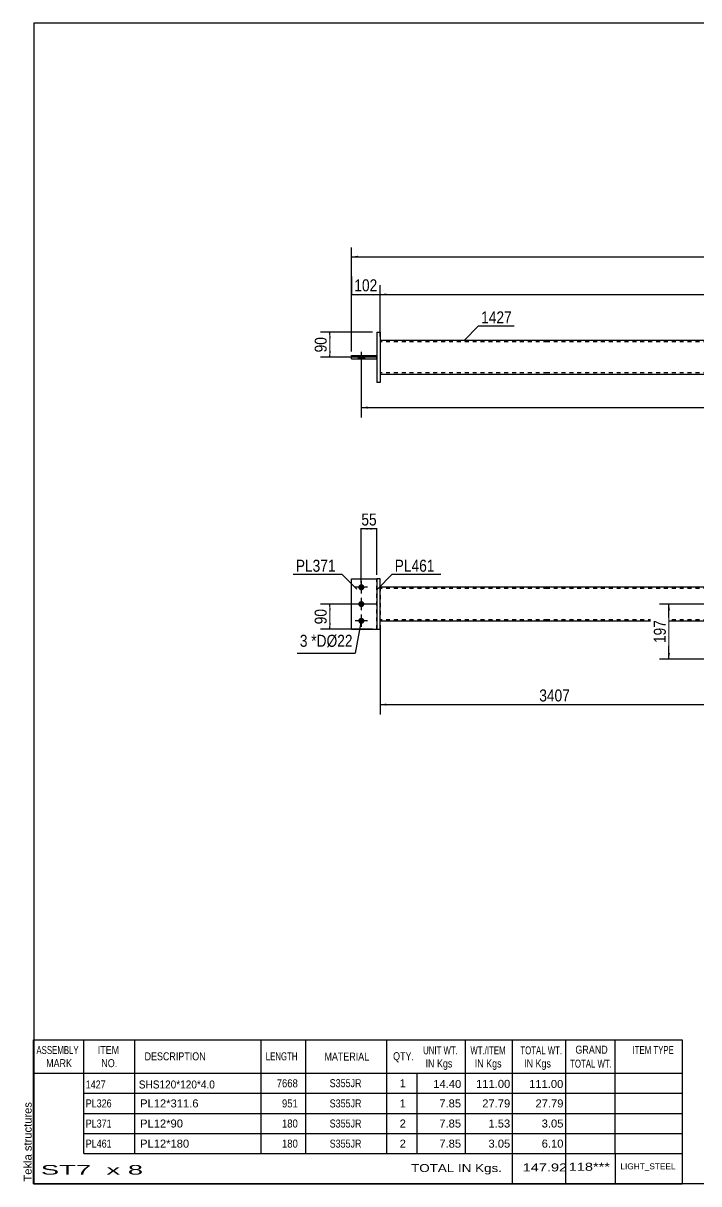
# Model space of a CAD drawing. Header units: millimetres. Extents: x 2 to 405, y 5 to 282.
# Drawn here: x 2.5 to 163.9, y 5 to 282 of the extents above; entities that cross this region are included whole.
import ezdxf

# ---------------------------------------------------------------- set-up
doc = ezdxf.new("R2010")
doc.units = ezdxf.units.MM
doc.linetypes.add('DXK_LINE_DOT1', pattern=[1.8814, 0.9407, -0.9407])
doc.styles.add('Arial', font='ARIAL.TTF', dxfattribs={"height": 0.2})
doc.styles.add('Arial Narrow', font='ARIALN.TTF', dxfattribs={"height": 0.2})

# ---------------------------------------------------------------- blocks, each defined once
blk = doc.blocks.new('Unknown-629095414-1741')
at = {"color": 5, "linetype": 'Continuous'}
for p, q in [((405, 282), (5, 282)), ((5, 282), (5, 5)), ((405, 5), (405, 282)), ((5, 5), (405, 5))]:
    blk.add_line(p, q, dxfattribs=at)
at = {"color": 174, "linetype": 'Continuous', "style": 'Arial'}
blk.add_text('Tekla structures', height=1.9102, rotation=90, dxfattribs=at).set_placement((4.5, 5.5))
blk = doc.blocks.new('Part-629095414-1241 - 1222')
at = {"color": 2, "linetype": 'Continuous'}
for p, q in [((80.92, 201.85), (80.92, 202.65)), ((80.92, 202.65), (86.92, 202.65)), ((86.92, 201.85), (86.92, 202.65)), ((80.92, 201.85), (86.92, 201.85))]:
    blk.add_line(p, q, dxfattribs=at)
blk = doc.blocks.new('Part-629095414-1242 - 1222')
at = {"color": 2, "linetype": 'Continuous'}
for p, q in [((86.92, 208.25), (86.92, 196.25)), ((86.92, 208.25), (87.72, 208.25)), ((87.72, 208.25), (87.72, 196.25)), ((87.72, 196.25), (86.92, 196.25))]:
    blk.add_line(p, q, dxfattribs=at)
blk = doc.blocks.new('Part-629095414-1243 - 1222')
at = {"color": 2, "linetype": 'Continuous'}
for p, q in [((127.72, 206.25), (87.72, 206.25)), ((271.24, 206.25), (127.82, 206.25)), ((311.34, 206.25), (271.34, 206.25)), ((87.72, 198.25), (127.72, 198.25)), ((127.82, 198.25), (271.24, 198.25)), ((271.34, 198.25), (311.34, 198.25))]:
    blk.add_line(p, q, dxfattribs=at)
at = {"color": 7, "linetype": 'DXK_LINE_DOT1'}
for p, q in [((87.72, 206.25), (87.72, 198.25)), ((127.72, 205.98), (87.72, 205.98)), ((271.24, 205.98), (127.82, 205.98)), ((311.34, 205.98), (271.34, 205.98)), ((311.34, 198.25), (311.34, 206.25)), ((167.82, 202.65), (167.82, 201.85)), ((231.24, 202.65), (167.82, 202.65)), ((231.24, 201.85), (231.24, 202.65)), ((167.82, 201.85), (231.24, 201.85)), ((127.72, 198.52), (87.72, 198.52)), ((271.24, 198.52), (127.82, 198.52)), ((311.34, 198.52), (271.34, 198.52))]:
    blk.add_line(p, q, dxfattribs=at)
blk = doc.blocks.new('Bolt-629095414-1247 - 1222')
at = {"linetype": 'Continuous'}
blk.add_hatch(color=3, dxfattribs=at).paths.add_polyline_path([(82.52, 201.85), (83.99, 201.85), (83.99, 202.65), (82.52, 202.65)])
blk.add_hatch(color=3, dxfattribs=at).paths.add_polyline_path([(82.52, 201.85), (83.99, 201.85), (83.99, 202.65), (82.52, 202.65)])
blk.add_hatch(color=3, dxfattribs=at).paths.add_polyline_path([(82.52, 201.85), (83.99, 201.85), (83.99, 202.65), (82.52, 202.65)])
at = {"color": 3, "linetype": 'Continuous'}
for p, q in [((82.52, 202.65), (82.52, 201.85)), ((82.52, 202.65), (82.52, 201.85)), ((82.52, 202.65), (82.52, 201.85)), ((83.25, 203.52), (83.25, 198.98)), ((83.25, 203.52), (83.25, 198.98)), ((83.25, 203.52), (83.25, 198.98)), ((83.99, 202.65), (83.99, 201.85)), ((83.99, 202.65), (83.99, 201.85)), ((83.99, 202.65), (83.99, 201.85))]:
    blk.add_line(p, q, dxfattribs=at)
blk = doc.blocks.new('Part-629095414-1256 - 1252')
at = {"color": 2, "linetype": 'Continuous'}
for p, q in [((80.92, 137.35), (80.92, 149.35)), ((80.92, 149.35), (86.92, 149.35)), ((80.92, 137.35), (86.92, 137.35))]:
    blk.add_line(p, q, dxfattribs=at)
at = {"color": 7, "linetype": 'DXK_LINE_DOT1'}
blk.add_line((86.92, 137.35), (86.92, 149.35), dxfattribs=at)
blk = doc.blocks.new('Part-629095414-1257 - 1252')
at = {"color": 2, "linetype": 'Continuous'}
for p, q in [((86.92, 149.35), (86.92, 137.35)), ((87.72, 149.35), (86.92, 149.35)), ((87.72, 137.35), (87.72, 149.35)), ((86.92, 137.35), (87.72, 137.35))]:
    blk.add_line(p, q, dxfattribs=at)
blk = doc.blocks.new('Part-629095414-1258 - 1252')
at = {"color": 2, "linetype": 'Continuous'}
for p, q in [((127.72, 147.35), (87.72, 147.35)), ((271.24, 147.35), (127.82, 147.35)), ((311.34, 147.35), (271.34, 147.35)), ((87.72, 139.35), (127.72, 139.35)), ((127.82, 139.35), (271.24, 139.35)), ((271.34, 139.35), (311.34, 139.35))]:
    blk.add_line(p, q, dxfattribs=at)
at = {"color": 7, "linetype": 'DXK_LINE_DOT1'}
for p, q in [((87.72, 147.35), (87.72, 139.35)), ((127.72, 147.08), (87.72, 147.08)), ((271.24, 147.08), (127.82, 147.08)), ((311.34, 147.08), (271.34, 147.08)), ((311.34, 147.35), (311.34, 139.35)), ((127.72, 139.62), (87.72, 139.62)), ((271.24, 139.62), (127.82, 139.62)), ((311.34, 139.62), (271.34, 139.62))]:
    blk.add_line(p, q, dxfattribs=at)
blk = doc.blocks.new('Bolt-629095414-1262 - 1252')
at = {"linetype": 'Continuous'}
for points in [[(83.25, 146.62, -1), (83.25, 148.08, -1)], [(83.25, 142.62, -1), (83.25, 144.08, -1)], [(83.25, 138.62, -1), (83.25, 140.08, -1)]]:
    blk.add_hatch(color=3, dxfattribs=at).paths.add_polyline_path(points)
at = {"color": 3, "linetype": 'Continuous'}
for p, q in [((84.72, 147.35), (81.79, 147.35)), ((83.25, 148.82), (83.25, 145.88)), ((83.25, 144.82), (83.25, 141.88)), ((84.72, 143.35), (81.79, 143.35)), ((84.72, 139.35), (81.79, 139.35)), ((83.25, 140.82), (83.25, 137.88))]:
    blk.add_line(p, q, dxfattribs=at)
blk = doc.blocks.new('StraightDimension-629095414-1298 - 1222')
at = {"linetype": 'Continuous'}
for points in [[(82.42, 217), (80.92, 217.25), (82.42, 217.5)], [(86.22, 217.5), (87.72, 217.25), (86.22, 217)]]:
    blk.add_hatch(color=7, dxfattribs=at).paths.add_polyline_path(points)
at = {"color": 7, "linetype": 'Continuous'}
for p, q in [((80.92, 203.65), (80.92, 219.5)), ((87.72, 207.25), (87.72, 219.5)), ((80.92, 217.25), (87.72, 217.25))]:
    blk.add_line(p, q, dxfattribs=at)
at = {"color": 0}
blk.add_wipeout([(87.66, 217.4), (87.66, 221.6), (80.98, 221.6), (80.98, 217.4)], dxfattribs=at)
at = {"color": 3, "style": 'Arial Narrow'}
blk.add_text('102', height=2.863, dxfattribs=at).set_placement((81.58, 218))
blk = doc.blocks.new('StraightDimension-629095414-1271 - 1222')
at = {"linetype": 'Continuous'}
for points in [[(75.47, 206.75), (75.72, 208.25), (75.97, 206.75)], [(75.97, 203.75), (75.72, 202.25), (75.47, 203.75)]]:
    blk.add_hatch(color=7, dxfattribs=at).paths.add_polyline_path(points)
at = {"color": 7, "linetype": 'Continuous'}
for p, q in [((85.92, 208.25), (73.47, 208.25)), ((75.72, 202.25), (75.72, 208.25)), ((86.72, 202.25), (73.47, 202.25))]:
    blk.add_line(p, q, dxfattribs=at)
at = {"color": 0}
blk.add_wipeout([(75.57, 207.68), (71.37, 207.68), (71.37, 202.82), (75.57, 202.82)], dxfattribs=at)
at = {"color": 3, "style": 'Arial Narrow'}
blk.add_text('90', height=2.863, rotation=90.0002, dxfattribs=at).set_placement((74.97, 203.42))
blk = doc.blocks.new('StraightDimension-629095414-1290 - 1222')
at = {"linetype": 'Continuous'}
for points in [[(84.75, 190), (83.25, 190.25), (84.75, 190.5)], [(314.31, 190.5), (315.81, 190.25), (314.31, 190)]]:
    blk.add_hatch(color=7, dxfattribs=at).paths.add_polyline_path(points)
at = {"color": 7, "linetype": 'Continuous'}
for p, q in [((83.25, 200.85), (83.25, 187.85)), ((315.81, 200.85), (315.81, 187.85)), ((83.25, 190.25), (315.81, 190.25))]:
    blk.add_line(p, q, dxfattribs=at)
at = {"color": 0}
blk.add_wipeout([(203.79, 190.4), (203.79, 194.6), (195.27, 194.6), (195.27, 190.4)], dxfattribs=at)
at = {"color": 3, "style": 'Arial Narrow'}
blk.add_text('7802', height=2.863, dxfattribs=at).set_placement((195.87, 191))
blk = doc.blocks.new('StraightDimension-629095414-1297 - 1222')
at = {"linetype": 'Continuous'}
for points in [[(89.22, 217), (87.72, 217.25), (89.22, 217.5)], [(309.84, 217.5), (311.34, 217.25), (309.84, 217)]]:
    blk.add_hatch(color=7, dxfattribs=at).paths.add_polyline_path(points)
at = {"color": 7, "linetype": 'Continuous'}
for p, q in [((87.72, 207.25), (87.72, 219.5)), ((311.34, 207.25), (311.34, 219.5)), ((87.72, 217.25), (311.34, 217.25))]:
    blk.add_line(p, q, dxfattribs=at)
at = {"color": 0}
blk.add_wipeout([(203.79, 217.4), (203.79, 221.6), (195.27, 221.6), (195.27, 217.4)], dxfattribs=at)
at = {"color": 3, "style": 'Arial Narrow'}
blk.add_text('7668', height=2.863, dxfattribs=at).set_placement((195.87, 218))
blk = doc.blocks.new('StraightDimension-629095414-1304 - 1222')
at = {"linetype": 'Continuous'}
for points in [[(82.42, 226), (80.92, 226.25), (82.42, 226.5)], [(316.64, 226.5), (318.14, 226.25), (316.64, 226)]]:
    blk.add_hatch(color=7, dxfattribs=at).paths.add_polyline_path(points)
at = {"color": 7, "linetype": 'Continuous'}
for p, q in [((80.92, 203.65), (80.92, 228.5)), ((318.14, 203.65), (318.14, 228.5)), ((80.92, 226.25), (318.14, 226.25))]:
    blk.add_line(p, q, dxfattribs=at)
at = {"color": 0}
blk.add_wipeout([(203.79, 226.4), (203.79, 230.6), (195.27, 230.6), (195.27, 226.4)], dxfattribs=at)
at = {"color": 3, "style": 'Arial Narrow'}
blk.add_text('7872', height=2.863, dxfattribs=at).set_placement((195.87, 227))
blk = doc.blocks.new('StraightDimension-629095414-1308 - 1252')
at = {"linetype": 'Continuous'}
for points in [[(75.47, 141.85), (75.72, 143.35), (75.97, 141.85)], [(75.97, 138.85), (75.72, 137.35), (75.47, 138.85)]]:
    blk.add_hatch(color=7, dxfattribs=at).paths.add_polyline_path(points)
at = {"color": 7, "linetype": 'Continuous'}
for p, q in [((86.72, 143.35), (73.47, 143.35)), ((75.72, 137.35), (75.72, 143.35)), ((85.92, 137.35), (73.47, 137.35))]:
    blk.add_line(p, q, dxfattribs=at)
at = {"color": 0}
blk.add_wipeout([(75.57, 142.78), (71.37, 142.78), (71.37, 137.92), (75.57, 137.92)], dxfattribs=at)
at = {"color": 3, "style": 'Arial Narrow'}
blk.add_text('90', height=2.863, rotation=90.0002, dxfattribs=at).set_placement((74.97, 138.52))
blk = doc.blocks.new('StraightDimension-629095414-1339 - 1252')
at = {"linetype": 'Continuous'}
for points in [[(156.47, 141.85), (156.72, 143.35), (156.97, 141.85)], [(156.97, 131.7), (156.72, 130.2), (156.47, 131.7)]]:
    blk.add_hatch(color=7, dxfattribs=at).paths.add_polyline_path(points)
at = {"color": 7, "linetype": 'Continuous'}
for p, q in [((170.09, 143.35), (154.47, 143.35)), ((156.72, 130.2), (156.72, 143.35)), ((170.09, 130.2), (154.47, 130.2))]:
    blk.add_line(p, q, dxfattribs=at)
at = {"color": 0}
blk.add_wipeout([(156.57, 140.12), (152.37, 140.12), (152.37, 133.43), (156.57, 133.43)], dxfattribs=at)
at = {"color": 3, "style": 'Arial Narrow'}
blk.add_text('197', height=2.863, rotation=90.0002, dxfattribs=at).set_placement((155.97, 134.03))
blk = doc.blocks.new('StraightDimension-629095414-1350 - 1252')
at = {"linetype": 'Continuous'}
for points in [[(84.75, 161.1), (83.25, 161.35), (84.75, 161.6)], [(85.42, 161.6), (86.92, 161.35), (85.42, 161.1)]]:
    blk.add_hatch(color=7, dxfattribs=at).paths.add_polyline_path(points)
at = {"color": 7, "linetype": 'Continuous'}
for p, q in [((83.25, 148.35), (83.25, 163.6)), ((86.92, 150.35), (86.92, 163.6)), ((83.25, 161.35), (86.92, 161.35))]:
    blk.add_line(p, q, dxfattribs=at)
at = {"color": 0}
blk.add_wipeout([(87.51, 161.5), (87.51, 165.7), (82.66, 165.7), (82.66, 161.5)], dxfattribs=at)
at = {"color": 3, "style": 'Arial Narrow'}
blk.add_text('55', height=2.863, dxfattribs=at).set_placement((83.26, 162.1))
blk = doc.blocks.new('StraightDimension-629095414-1357 - 1252')
at = {"linetype": 'Continuous'}
for points in [[(89.22, 119.1), (87.72, 119.35), (89.22, 119.6)], [(169.59, 119.6), (171.09, 119.35), (169.59, 119.1)]]:
    blk.add_hatch(color=7, dxfattribs=at).paths.add_polyline_path(points)
at = {"color": 7, "linetype": 'Continuous'}
for p, q in [((87.72, 138.35), (87.72, 116.95)), ((171.09, 129.2), (171.09, 116.95)), ((87.72, 119.35), (171.09, 119.35))]:
    blk.add_line(p, q, dxfattribs=at)
at = {"color": 0}
blk.add_wipeout([(133.66, 119.5), (133.66, 123.7), (125.15, 123.7), (125.15, 119.5)], dxfattribs=at)
at = {"color": 3, "style": 'Arial Narrow'}
blk.add_text('3407', height=2.863, dxfattribs=at).set_placement((125.75, 120.1))
blk = doc.blocks.new('CBS_BOM-629095414-1774')
at = {"color": 7, "linetype": 'Continuous'}
for p, q in [((4.97, 31.37), (4.97, 39.37)), ((4.97, 39.37), (159.89, 39.37)), ((16.97, 31.37), (16.97, 39.37)), ((29.16, 31.37), (29.16, 39.37)), ((59.32, 31.37), (59.32, 39.37)), ((70, 31.37), (70, 39.37)), ((89.32, 31.37), (89.32, 39.37)), ((108.12, 31.37), (108.12, 39.37)), ((119.33, 31.37), (119.33, 39.37)), ((132.12, 31.37), (132.12, 39.37)), ((143.87, 31.37), (143.87, 39.37)), ((159.89, 39.36), (159.89, 31.38)), ((4.97, 31.37), (159.89, 31.37)), ((4.97, 26.57), (4.97, 31.37)), ((16.97, 26.57), (16.97, 31.37)), ((29.16, 26.57), (29.16, 31.37)), ((59.32, 26.57), (59.32, 31.37)), ((70, 26.57), (70, 31.37)), ((89.32, 26.57), (89.32, 31.37)), ((96.58, 26.57), (96.58, 31.37)), ((108.12, 26.57), (108.12, 31.37)), ((119.33, 26.57), (119.33, 31.37)), ((132.12, 26.57), (132.12, 31.37)), ((143.89, 26.57), (143.89, 31.37)), ((159.89, 31.37), (159.89, 26.57)), ((4.97, 21.77), (4.97, 26.57)), ((16.97, 26.57), (159.89, 26.57)), ((16.97, 21.77), (16.97, 26.57)), ((29.16, 21.77), (29.16, 26.57)), ((59.32, 21.77), (59.32, 26.57)), ((70, 21.77), (70, 26.57)), ((89.32, 21.77), (89.32, 26.57)), ((96.58, 21.77), (96.58, 26.57)), ((108.12, 21.77), (108.12, 26.57)), ((119.33, 21.77), (119.33, 26.57)), ((132.12, 21.77), (132.12, 26.57)), ((143.89, 21.77), (143.89, 26.57)), ((159.89, 26.56), (159.89, 21.77)), ((4.97, 16.97), (4.97, 21.77)), ((16.97, 21.77), (159.89, 21.77)), ((16.97, 16.97), (16.97, 21.77)), ((29.16, 16.97), (29.16, 21.77)), ((59.32, 16.97), (59.32, 21.77)), ((70, 16.97), (70, 21.77)), ((89.32, 16.97), (89.32, 21.77)), ((96.58, 16.97), (96.58, 21.77)), ((108.12, 16.97), (108.12, 21.77)), ((119.33, 16.97), (119.33, 21.77)), ((132.12, 16.97), (132.12, 21.77)), ((143.89, 16.97), (143.89, 21.77)), ((159.89, 21.76), (159.89, 16.97)), ((4.97, 12.17), (4.97, 16.97)), ((16.97, 16.97), (159.89, 16.97)), ((16.97, 12.17), (16.97, 16.97)), ((29.16, 12.17), (29.16, 16.97)), ((59.32, 12.17), (59.32, 16.97)), ((70, 12.17), (70, 16.97)), ((89.32, 12.17), (89.32, 16.97)), ((96.58, 12.17), (96.58, 16.97)), ((108.12, 12.17), (108.12, 16.97)), ((119.33, 12.17), (119.33, 16.97)), ((132.12, 12.17), (132.12, 16.97)), ((143.89, 12.17), (143.89, 16.97)), ((159.89, 16.96), (159.89, 12.17)), ((4.97, 4.97), (4.97, 12.15)), ((16.97, 12.17), (159.89, 12.17)), ((119.33, 4.97), (119.33, 12.15)), ((132.12, 4.97), (132.12, 12.15)), ((143.93, 4.97), (143.93, 12.15)), ((159.89, 12.17), (159.89, 4.97)), ((4.97, 4.97), (159.89, 4.97))]:
    blk.add_line(p, q, dxfattribs=at)
at = {"color": 3, "linetype": 'Continuous', "style": 'Arial'}
for s, height, width, p in [('ASSEMBLY', 1.91, 0.7, (5.65, 35.94)), ('ITEM', 1.91, 0.8, (20.3, 35.94)), ('DESCRIPTION', 1.9102, 0.8, (31.48, 34.44)), ('LENGTH', 1.91, 0.7, (60.43, 34.44)), ('MATERIAL', 1.91, 0.8, (74.45, 34.39)), ('QTY.', 1.91, 0.8, (90.84, 34.47)), ('UNIT WT.', 1.91, 0.7, (98.01, 35.87)), ('WT./ITEM', 1.91, 0.7, (109.3, 35.87)), ('TOTAL WT.', 1.91, 0.7, (121.24, 35.87)), ('GRAND', 1.91, 0.8, (134.39, 36.03)), ('ITEM TYPE', 1.91, 0.7, (148.03, 35.95)), ('MARK', 1.91, 0.8, (7.97, 32.81)), ('NO.', 1.91, 0.8, (21.15, 32.81)), ('IN Kgs', 1.91, 0.8, (98.59, 32.73)), ('IN Kgs', 1.91, 0.8, (110.34, 32.73)), ('IN Kgs', 1.91, 0.8, (122.13, 32.73)), ('TOTAL WT.', 1.91, 0.7, (133.13, 32.69))]:
    blk.add_text(s, height=height, dxfattribs=dict(at, width=width)).set_placement(p)
at = {"color": 7, "linetype": 'Continuous', "style": 'Arial'}
for s, height, width, p in [('1427', 1.91, 0.8, (17.43, 27.72)), ('SHS120*120*4.0', 1.9102, 0.9, (30.1, 27.72)), ('7668', 1.91, 0.85, (63.04, 28)), ('S355JR', 1.91, 0.8, (75.69, 28.03)), ('PL326', 1.91, 0.8, (17.43, 23.2)), ('951', 1.91, 0.85, (64.3, 23.2)), ('S355JR', 1.91, 0.8, (75.69, 23.2)), ('PL371', 1.91, 0.8, (17.43, 18.4)), ('180', 1.91, 0.85, (64.3, 18.4)), ('S355JR', 1.91, 0.8, (75.69, 18.4)), ('PL461', 1.91, 0.8, (17.43, 13.6)), ('180', 1.91, 0.85, (64.3, 13.6)), ('S355JR', 1.91, 0.8, (75.69, 13.6))]:
    blk.add_text(s, height=height, dxfattribs=dict(at, width=width)).set_placement(p)
for s, p in [('1', (92.41, 28.03)), ('14.40', (100.44, 27.84)), ('111.00', (110.66, 27.87)), ('111.00', (123.33, 27.84)), ('PL12*311.6', (30.41, 23.2)), ('1', (92.41, 23.2)), ('7.85', (101.88, 23.2)), ('27.79', (112.14, 23.2)), ('27.79', (124.85, 23.2)), ('PL12*90', (30.41, 18.4)), ('2', (92.41, 18.4)), ('7.85', (101.88, 18.4)), ('1.53', (113.62, 18.4)), ('3.05', (126.33, 18.4)), ('PL12*180', (30.41, 13.6)), ('2', (92.41, 13.6)), ('7.85', (101.88, 13.6)), ('3.05', (113.62, 13.6)), ('6.10', (126.33, 13.6))]:
    blk.add_text(s, height=1.91, dxfattribs=at).set_placement(p)
at = {"color": 6, "linetype": 'Continuous', "style": 'Arial'}
for s, height, width, p in [('ST7  x 8', 2.292, 2.05, (6.69, 7.16)), ('TOTAL IN Kgs.', 1.9102, 1.2, (95.13, 7.77)), ('147.92', 1.91, 1.3, (121.79, 7.92)), ('118***', 1.91, 1.3, (132.79, 8.08))]:
    blk.add_text(s, height=height, dxfattribs=dict(at, width=width)).set_placement(p)
blk.add_text('LIGHT_STEEL', height=1.4135, dxfattribs=at).set_placement((145.14, 8.42))
blk = doc.blocks.new('Mark-629095414-1381 - 1222')
at = {"color": 0}
blk.add_wipeout([(119.18, 210.35), (119.18, 213.35), (111.87, 213.35), (111.87, 210.35)], dxfattribs=at)
blk.add_wipeout([(119.18, 210.35), (119.18, 213.35), (111.87, 213.35), (111.87, 210.35)], dxfattribs=at)
at = {"color": 7, "linetype": 'Continuous'}
for p, q in [((107.74, 206.22), (111.27, 209.75)), ((111.27, 209.75), (119.78, 209.75))]:
    blk.add_line(p, q, dxfattribs=at)
at = {"color": 3, "style": 'Arial Narrow'}
blk.add_text('1427', height=2.863, dxfattribs=at).set_placement((111.87, 210.35))
blk = doc.blocks.new('Mark-629095414-1378 - 1252')
at = {"color": 0}
blk.add_wipeout([(100.74, 151.07), (100.74, 154.07), (91.23, 154.07), (91.23, 151.07)], dxfattribs=at)
blk.add_wipeout([(100.74, 151.07), (100.74, 154.07), (91.23, 154.07), (91.23, 151.07)], dxfattribs=at)
at = {"color": 7, "linetype": 'Continuous'}
for p, q in [((87.1, 146.93), (90.63, 150.47)), ((90.63, 150.47), (102.24, 150.47))]:
    blk.add_line(p, q, dxfattribs=at)
at = {"color": 3, "style": 'Arial Narrow'}
blk.add_text('PL461', height=2.863, dxfattribs=at).set_placement((91.23, 151.07))
blk = doc.blocks.new('Mark-629095414-1375 - 1252')
at = {"color": 7, "linetype": 'Continuous'}
blk.add_line((82.14, 146.93), (78.6, 150.47), dxfattribs=at)
at = {"color": 0}
blk.add_wipeout([(77.1, 151.07), (77.1, 154.07), (67.6, 154.07), (67.6, 151.07)], dxfattribs=at)
blk.add_wipeout([(77.1, 151.07), (77.1, 154.07), (67.6, 154.07), (67.6, 151.07)], dxfattribs=at)
at = {"color": 7, "linetype": 'Continuous'}
blk.add_line((67, 150.47), (78.6, 150.47), dxfattribs=at)
at = {"color": 3, "style": 'Arial Narrow'}
blk.add_text('PL371', height=2.863, dxfattribs=at).set_placement((67.6, 151.07))
blk = doc.blocks.new('Mark-629095414-1396 - 1252')
at = {"color": 7, "linetype": 'Continuous'}
blk.add_line((67.96, 131.65), (81.75, 131.65), dxfattribs=at)
at = {"color": 0}
blk.add_wipeout([(70.39, 133.15), (70.39, 136.15), (68.56, 136.15), (68.56, 133.15)], dxfattribs=at)
blk.add_wipeout([(70.39, 133.15), (70.39, 136.15), (68.56, 136.15), (68.56, 133.15)], dxfattribs=at)
blk.add_wipeout([(74.94, 133.15), (74.94, 136.15), (71.29, 136.15), (71.29, 133.15)], dxfattribs=at)
blk.add_wipeout([(74.94, 133.15), (74.94, 136.15), (71.29, 136.15), (71.29, 133.15)], dxfattribs=at)
at = {"color": 3, "style": 'Arial Narrow'}
blk.add_text('3', height=2.86, dxfattribs=at).set_placement((68.56, 133.15))
at = {"color": 0}
blk.add_wipeout([(81.15, 133.15), (81.15, 136.15), (74.94, 136.15), (74.94, 133.15)], dxfattribs=at)
blk.add_wipeout([(81.15, 133.15), (81.15, 136.15), (74.94, 136.15), (74.94, 133.15)], dxfattribs=at)
at = {"color": 7, "linetype": 'Continuous'}
blk.add_line((83.25, 139.35), (81.75, 131.65), dxfattribs=at)
at = {"color": 3, "style": 'Arial Narrow'}
for s, p in [('*D', (71.29, 133.15)), ('Ø22', (74.94, 133.15))]:
    blk.add_text(s, height=2.863, dxfattribs=at).set_placement(p)

msp = doc.modelspace()

# ---------------------------------------------------------------- block references
for name in ['Unknown-629095414-1741', 'Part-629095414-1242 - 1222', 'Part-629095414-1243 - 1222', 'Part-629095414-1241 - 1222', 'Bolt-629095414-1247 - 1222', 'Part-629095414-1256 - 1252', 'Bolt-629095414-1262 - 1252', 'Part-629095414-1257 - 1252', 'Part-629095414-1258 - 1252', 'CBS_BOM-629095414-1774']:
    msp.add_blockref(name, (0, 0))

# ---------------------------------------------------------------- next in the draw order: block references
for name in ['StraightDimension-629095414-1298 - 1222', 'StraightDimension-629095414-1290 - 1222', 'StraightDimension-629095414-1350 - 1252', 'StraightDimension-629095414-1308 - 1252', 'StraightDimension-629095414-1339 - 1252']:
    msp.add_blockref(name, (0, 0))

# ---------------------------------------------------------------- next in the draw order: block references
for name in ['StraightDimension-629095414-1271 - 1222', 'Mark-629095414-1375 - 1252', 'Mark-629095414-1378 - 1252', 'Mark-629095414-1396 - 1252', 'StraightDimension-629095414-1357 - 1252']:
    msp.add_blockref(name, (0, 0))

# ---------------------------------------------------------------- next in the draw order: block references
msp.add_blockref('StraightDimension-629095414-1297 - 1222', (0, 0))

# ---------------------------------------------------------------- next in the draw order: block references
msp.add_blockref('StraightDimension-629095414-1304 - 1222', (0, 0))

# ---------------------------------------------------------------- next in the draw order: block references
msp.add_blockref('Mark-629095414-1381 - 1222', (0, 0))

doc.saveas('drawing.dxf')
